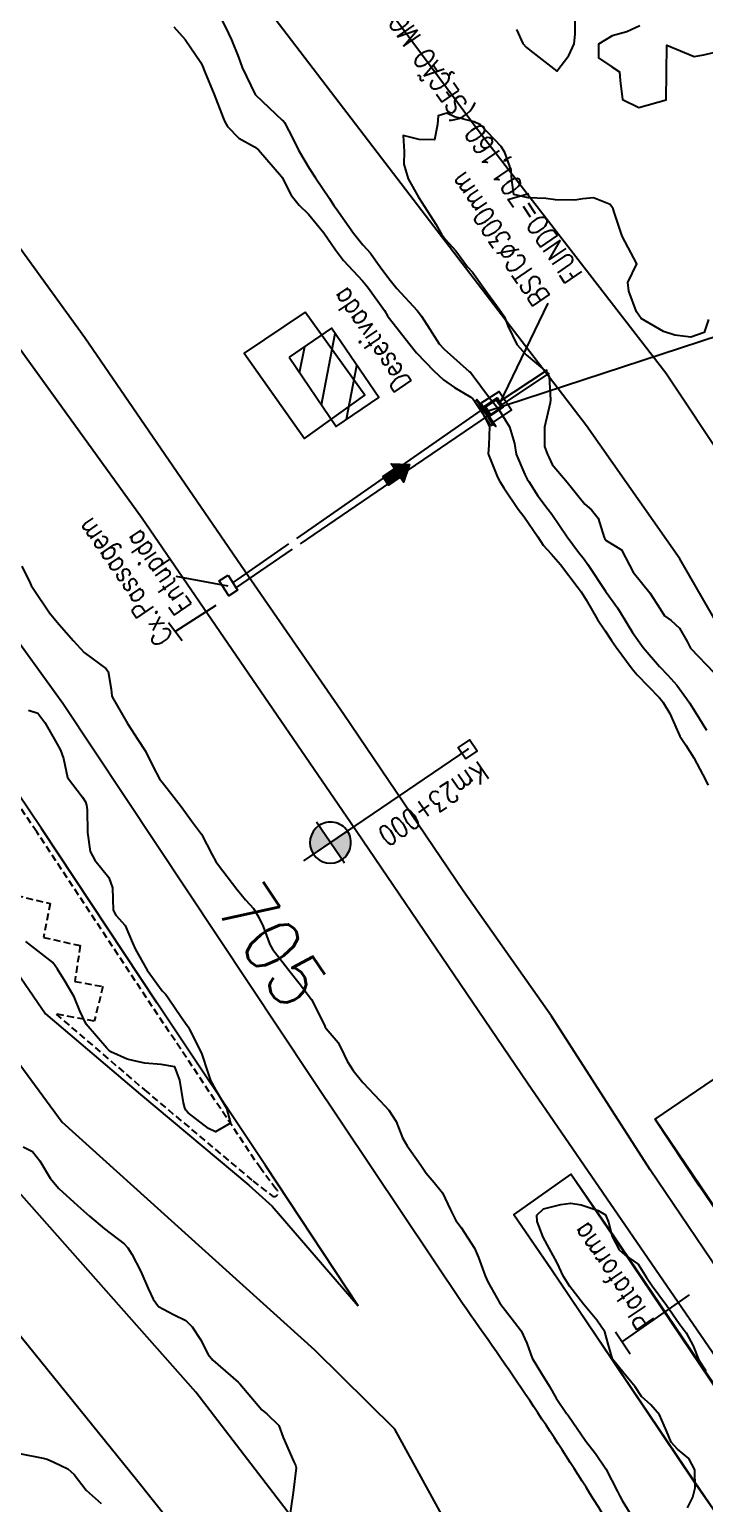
# Model space of a CAD drawing. Header units: metres. Extents: x 292545 to 299085, y 7450245 to 7463078.
# Drawn here: x 298056.2 to 298105.4, y 7451897.9 to 7452005.5 of the extents above; entities that cross this region are included whole.
import ezdxf
from ezdxf.enums import TextEntityAlignment as Align

# ---------------------------------------------------------------- set-up
doc = ezdxf.new("R2010")
doc.units = ezdxf.units.M
for name, pattern in [('CONTINUO', [0]), ('DASHED', [0.75, 0.5, -0.25]), ('TRACEJADO', [8.7, 8, -0.7])]:
    doc.linetypes.add(name, pattern=pattern)
doc.layers.get('0').update_dxf_attribs({"color": 255})
for name, color, linetype in [('_MARCO', 45, 'Continuous'), ('BUEIRO', 151, 'Continuous'), ('CAIXA', 45, 'Continuous'), ('Canteiro', 45, 'DASHED'), ('Cotas', 45, 'Continuous'), ('Curvas de Nivel 1m', 11, 'Continuous'), ('Curvas de Nivel 5m', 15, 'Continuous'), ('EDIFICAÇÃO', 30, 'Continuous'), ('Estação', 45, 'Continuous'), ('GALERIA', 45, 'Continuous'), ('H_EDIFICAÇÃO', 30, 'Continuous'), ('Linha Férrea', 20, 'Continuous'), ('PLACA_KM', 45, 'Continuous'), ('PLATAFORMA', 45, 'Continuous'), ('Pórtico', 62, 'Continuous'), ('TEXTO', 45, 'Continuous'), ('TG', 45, 'Continuous'), ('Vias Primárias', 230, 'Continuous')]:
    doc.layers.add(name, color=color, linetype=linetype)
doc.styles.add('ROMANS', font='romans', dxfattribs={"height": 0.2})
doc.styles.get("Standard").update_dxf_attribs({"font": 'simplex.shx'})
doc.styles.add('Style-STANDARD', font='STANDARD.shx')

# ---------------------------------------------------------------- blocks, each defined once
blk = doc.blocks.new('SIMB_QUADRADO')
at = {"color": 0, "linetype": 'Continuous', "flags": 128}
blk.add_lwpolyline([(-0.25, -0.25), (0.25, -0.25), (0.25, 0.25), (-0.25, 0.25)], close=True, dxfattribs=at)
at = {"color": 0}
blk.add_point((0, 0), dxfattribs=at)
for tag in ['desc:', 'cota:', 'pto:']:
    blk.add_attdef(tag, (0, 0), '', height=1)
blk = doc.blocks.new('8D2E83486DCF4B6818CFB4')
at = {"color": 132, "linetype": 'CONTINUO', "flags": 128}
for points in [[(-1.83, 1.06), (-0.84, 6.27)], [(-3.43, 3.4), (-3.06, 5.32)], [(0, 0), (0.75, 3.93)]]:
    blk.add_lwpolyline(points, dxfattribs=at)
blk = doc.blocks.new('SIMB_PONTO')
at = {"color": 0}
blk.add_point((0, 0), dxfattribs=at)
for tag in ['desc:', 'cota:', 'pto:']:
    blk.add_attdef(tag, (0, 0), '', height=1)
blk = doc.blocks.new('DA2E4FA7485443C118D0EC')
at = {"layer": 'PLACA_KM'}
for points in [[(-10.87, -5.58), (-10.98, -5.67), (-11.09, -5.77), (-11.19, -5.88), (-11.28, -6), (-11.36, -6.13), (-11.42, -6.27), (-11.47, -6.41), (-11.5, -6.56), (-11.52, -6.71), (-11.52, -6.86), (-11.51, -7.01), (-11.48, -7.15), (-11.44, -7.3), (-11.39, -7.44), (-11.32, -7.57), (-11.26, -7.66), (-10.02, -6.82)], [(-9.18, -8.06), (-9.06, -7.97), (-8.95, -7.86), (-8.85, -7.75), (-8.76, -7.63), (-8.69, -7.5), (-8.62, -7.36), (-8.58, -7.22), (-8.54, -7.08), (-8.53, -6.93), (-8.52, -6.78), (-8.53, -6.63), (-8.56, -6.48), (-8.6, -6.34), (-8.66, -6.2), (-8.72, -6.06), (-8.78, -5.97), (-10.02, -6.82)]]:
    blk.add_hatch(color=1, dxfattribs=at).paths.add_polyline_path(points)
at = {"layer": 'PLACA_KM', "color": 2, "linetype": 'CONTINUO'}
for points in [[(0, 0, 0), (-11.99, -8.15, 0)], [(-9, -8.32, 0), (-11.04, -5.32, 0)], [(-8.52, -5.8, 0), (-11.52, -7.84, 0)]]:
    blk.add_polyline3d(points, dxfattribs=at)
for start, end in [(34.223, 124.223), (214.223, 304.223)]:
    blk.add_arc((-10.02, -6.82), 1.5, start, end, dxfattribs=at)
at = {"layer": 'PLACA_KM', "color": 3, "linetype": 'CONTINUO'}
for start, end in [(124.223, 214.223), (304.223, 34.223)]:
    blk.add_arc((-10.02, -6.82), 1.5, start, end, dxfattribs=at)
at = {"layer": 'TG', "color": 2, "xscale": 2, "yscale": 2, "zscale": 2, "rotation": 124.222987812906}
blk.add_blockref('SIMB_PONTO', (0, 0), dxfattribs=at)
at = {"layer": 'PLACA_KM', "color": 2, "style": 'ROMANS', "width": 0.8}
blk.add_text('Km23+000', height=1.5, rotation=214.223, dxfattribs=at).set_placement((0.84, -0.81))

msp = doc.modelspace()

# ---------------------------------------------------------------- hatches: boundary and pattern name
at = {"layer": 'TEXTO'}
msp.add_hatch(color=256, dxfattribs=at).paths.add_polyline_path([(298081.95, 7451972.9), (298082.79, 7451973.47), (298082.55, 7451973.82), (298083.89, 7451973.77), (298083.45, 7451972.5), (298083.2, 7451972.85), (298082.36, 7451972.28)])

# ---------------------------------------------------------------- linework, layer by layer
at = {"layer": 'BUEIRO', "linetype": 'TRACEJADO', "flags": 128}
for points in [[(298090.3, 7451978.29), (298093.95, 7451980.7)], [(298090.47, 7451978.04), (298094.11, 7451980.45)]]:
    msp.add_lwpolyline(points, dxfattribs=at)
at = {"layer": 'CAIXA', "linetype": 'CONTINUO'}
for points in [[(298088.62, 7451978.37, 703.39), (298088.79, 7451978.48, 703.39), (298089.98, 7451976.71, 703.54), (298089.82, 7451976.6, 703.54)], [(298089.82, 7451976.6, 703.54), (298088.62, 7451978.37, 703.39)], [(298088.79, 7451978.48, 703.39), (298088.79, 7451978.52, 702.29), (298088.95, 7451978.35, 702.2), (298088.99, 7451978.28, 702.93), (298089.09, 7451978.25, 702.95), (298089.27, 7451977.97, 702.95)], [(298089.09, 7451978.25, 702.95), (298090.42, 7451979.12, 702.95), (298091.32, 7451977.76, 702.96), (298089.99, 7451976.88, 702.93)], [(298089.27, 7451977.97, 702.95), (298090.28, 7451978.64, 702.96), (298090.73, 7451977.96, 702.96), (298089.7, 7451977.28, 702.92)], [(298089.27, 7451977.97, 702.95), (298089.44, 7451978, 701.36), (298090.22, 7451978.51, 701.3)], [(298090.28, 7451978.64, 702.96), (298090.22, 7451978.51, 701.3), (298090.6, 7451977.96, 701.3)], [(298089.7, 7451977.28, 702.92), (298089.81, 7451977.44, 701.37), (298089.44, 7451978, 701.36)], [(298089.98, 7451976.71, 703.54), (298090.2, 7451976.56, 702.78), (298089.99, 7451976.88, 702.93), (298089.7, 7451977.28, 702.92)], [(298090.73, 7451977.96, 702.96), (298090.6, 7451977.96, 701.3), (298089.81, 7451977.44, 701.37)]]:
    msp.add_polyline3d(points, dxfattribs=at)
msp.add_polyline3d([(298070.66, 7451965.7, 704.48), (298071.35, 7451964.61, 704.48), (298070.71, 7451964.2, 704.49), (298070.01, 7451965.29, 704.48)], close=True, dxfattribs=at)
at = {"layer": 'Canteiro'}
msp.add_lwpolyline([(298055.18, 7451942.32), (298057.67, 7451941.72), (298057.18, 7451939.25), (298059.87, 7451938.65), (298059.46, 7451936.04), (298061.51, 7451935.67), (298060.89, 7451933.14), (298058.1, 7451933.65), (298064.55, 7451928.12), (298072.46, 7451921.47), (298073.84, 7451920.4, 1.115899), (298074.15, 7451920.87), (298073.03, 7451922.37), (298065.12, 7451934.21), (298056.69, 7451946.96), (298048.81, 7451958.63)], format="xyb", dxfattribs=at)
at = {"layer": 'Curvas de Nivel 1m', "flags": 128}
for points, elevation in [([(298069.92, 7452006.79), (298070.68, 7452005.26), (298070.9, 7452004.79), (298071.4, 7452003.52), (298071.67, 7452002.77), (298072.62, 7452000.8), (298072.66, 7452000.76), (298074.6, 7451998.92), (298074.7, 7451998.84), (298074.78, 7451998.74), (298075.4, 7451997.53), (298075.79, 7451996.72), (298076.56, 7451995.41), (298077.04, 7451994.71), (298078.04, 7451993.19), (298078.38, 7451992.69), (298078.53, 7451992.48), (298079.8, 7451990.68), (298080.49, 7451989.82), (298081.04, 7451989.21), (298081.43, 7451988.66), (298081.86, 7451988.03), (298082.47, 7451987.24), (298082.97, 7451986.63), (298084.44, 7451985.03), (298084.77, 7451984.62), (298085.38, 7451983.66), (298086.05, 7451982.6), (298086.41, 7451982.2), (298088.25, 7451980.57), (298088.33, 7451980.51), (298088.38, 7451980.46), (298089.81, 7451978.56), (298090.36, 7451977.86), (298091.19, 7451976.54), (298091.54, 7451975.32), (298091.67, 7451974.54), (298092.3, 7451973.04), (298092.48, 7451972.71), (298092.59, 7451972.53), (298093.26, 7451971.49), (298094.01, 7451970.5), (298094.27, 7451970.15), (298095.39, 7451968.49), (298096.23, 7451967.37), (298096.63, 7451966.87), (298096.91, 7451966.47), (298098.19, 7451964.52), (298098.24, 7451964.46), (298099.06, 7451963.32), (298099.6, 7451962.44), (298099.81, 7451962.08), (298100.16, 7451961.51), (298100.94, 7451960.42), (298102.13, 7451959.03), (298102.73, 7451958.4), (298103.39, 7451957.66), (298104.11, 7451956.7), (298104.33, 7451956.38), (298104.73, 7451955.73), (298105.56, 7451954.37)], 703), ([(298091.7, 7452005.55), (298092.17, 7452004.53), (298092.4, 7452004.25), (298092.67, 7452004.04), (298094.65, 7452002.5), (298095.52, 7452003.64), (298095.91, 7452004.49), (298095.98, 7452005.19), (298095.98, 7452006.49)], 702), ([(298066.69, 7452005.74), (298067.52, 7452004.82), (298068.66, 7452003.14), (298068.82, 7452002.81), (298068.94, 7452002.51), (298069.63, 7452000.8), (298070.3, 7451999.1), (298070.41, 7451998.79), (298070.6, 7451998.45), (298071.43, 7451997.61), (298072.59, 7451996.97), (298072.86, 7451996.76), (298074.55, 7451994.81), (298074.59, 7451994.74), (298075.26, 7451993.44), (298075.85, 7451992.72), (298076.52, 7451992.06), (298077.65, 7451990.7), (298078.49, 7451989.45), (298079.07, 7451988.68), (298080.47, 7451987.18), (298080.7, 7451986.9), (298080.89, 7451986.66), (298082.06, 7451985.02), (298082.28, 7451984.64), (298082.34, 7451984.55), (298082.43, 7451984.44), (298083.84, 7451982.63), (298084.4, 7451981.93), (298085.66, 7451980.61), (298086.38, 7451979.97), (298087.18, 7451979.4), (298088.36, 7451978.69), (298088.5, 7451978.57), (298089.05, 7451977.87), (298089.73, 7451976.56), (298089.68, 7451975.2), (298089.63, 7451974.56), (298090.3, 7451972.86), (298090.47, 7451972.55), (298090.76, 7451972.07), (298091.82, 7451970.53), (298092.26, 7451969.96), (298093.26, 7451968.51), (298093.63, 7451967.9), (298094.23, 7451967.25), (298094.9, 7451966.49), (298096.2, 7451964.78), (298096.41, 7451964.48), (298096.77, 7451963.89), (298097.61, 7451962.47), (298098.16, 7451961.63), (298098.63, 7451960.93), (298098.96, 7451960.45), (298100.13, 7451958.87), (298100.51, 7451958.43), (298102.11, 7451956.77), (298102.28, 7451956.58), (298102.4, 7451956.41), (298102.88, 7451955.61), (298103.42, 7451954.39), (298103.62, 7451953.94), (298104.06, 7451953.29), (298104.63, 7451952.37), (298105.28, 7451951.13), (298105.69, 7451950.36)], 704), ([(298100.69, 7452005.8), (298099.74, 7452005.38), (298098.68, 7452005.08), (298097.67, 7452004.47), (298097.68, 7452003.48), (298098.66, 7452002.82), (298099.2, 7452002.44), (298099.27, 7452001.81), (298099.43, 7452000.44), (298100.62, 7451999.85), (298102.62, 7452000.4), (298102.65, 7452002.4), (298102.67, 7452004.4), (298104.66, 7452003.56), (298105.36, 7452003.68), (298106.67, 7452004.01)], 702), ([(298105.71, 7451984.37), (298105.38, 7451983.42), (298104.42, 7451983.07), (298103.24, 7451983.22), (298102.42, 7451983.48), (298100.8, 7451984.43), (298100.44, 7451984.92), (298099.88, 7451986.44), (298099.83, 7451987.07), (298100.48, 7451988.43), (298099.41, 7451990.44), (298098.85, 7451992.12), (298098.76, 7451992.45), (298098.54, 7451992.76), (298097.32, 7451993.25), (298096.54, 7451993.18), (298095.94, 7451993.08), (298094.54, 7451993.11), (298093.84, 7451993.21), (298092.54, 7451993.26), (298091.5, 7451993.5), (298091.36, 7451994.54), (298091.3, 7451995.28), (298090.85, 7451996.55), (298090.58, 7451997), (298089.08, 7451998.57), (298088.61, 7451998.79), (298087.17, 7451999.16), (298086.61, 7451999.44), (298085.99, 7451999.23), (298085.94, 7451998.61), (298085.72, 7451997.48), (298084.59, 7451997.51), (298083.43, 7451997.8), (298083.49, 7451996.63), (298083.48, 7451995.72), (298083.78, 7451994.63), (298084.54, 7451993.3), (298084.99, 7451992.62), (298085.8, 7451991.32), (298086.22, 7451990.6), (298086.5, 7451990.23), (298087.27, 7451989.37), (298087.86, 7451988.58), (298088.13, 7451988.22), (298088.48, 7451987.82), (298089.38, 7451986.56), (298090.44, 7451985.12), (298090.82, 7451984.55), (298091.06, 7451983.91), (298091.73, 7451982.54), (298092.4, 7451981.78), (298093.91, 7451980.51), (298094.08, 7451980.2), (298094.18, 7451978.5), (298094.15, 7451978.29), (298093.74, 7451976.51), (298093.74, 7451975.09), (298093.96, 7451974.51), (298094.07, 7451974.26), (298094.31, 7451973.79), (298095.39, 7451972.49), (298096.28, 7451971.4), (298096.69, 7451970.88), (298097.16, 7451970.47), (298097.65, 7451969.85), (298098.09, 7451968.45), (298098.14, 7451968.35), (298098.24, 7451968.23), (298099.35, 7451967.55), (298099.95, 7451966.43), (298100.22, 7451965.91), (298101.42, 7451964.42), (298102.18, 7451963.24), (298102.5, 7451962.73), (298102.97, 7451962.4), (298103.6, 7451961.83), (298104.16, 7451960.86), (298104.39, 7451960.38), (298106.13, 7451958.57)], 702), ([(298056.09, 7451955.85), (298056.77, 7451955.63), (298057.27, 7451954.94), (298058.06, 7451953.57), (298058.43, 7451952.93), (298058.65, 7451952.32), (298058.93, 7451950.92), (298060.02, 7451949.49), (298060.25, 7451949.14), (298060.33, 7451948.91), (298060.36, 7451948.56), (298060.39, 7451946.9), (298060.6, 7451945.53), (298060.93, 7451944.9), (298061.94, 7451943.62), (298062.23, 7451942.88), (298062.27, 7451941.24), (298062.46, 7451940.88), (298063.15, 7451940.12), (298063.68, 7451938.86), (298063.89, 7451938.36), (298064.76, 7451936.85), (298065.85, 7451935.36), (298066.1, 7451935.09), (298066.29, 7451934.83), (298067.25, 7451933.39), (298067.67, 7451932.81), (298067.73, 7451932.72), (298067.81, 7451932.58), (298068.72, 7451930.8), (298069.18, 7451929.39), (298069.38, 7451928.79), (298069.76, 7451928.1), (298070.53, 7451926.78), (298070.82, 7451925.69), (298069.73, 7451925.05), (298069.23, 7451925.29), (298067.74, 7451926.43), (298067.57, 7451926.64), (298067.5, 7451926.81), (298067.39, 7451927.17), (298067.13, 7451928.82), (298066.76, 7451929.81), (298065.78, 7451929.97), (298064.57, 7451930.06), (298063.79, 7451930.24), (298063.29, 7451930.37), (298062.1, 7451930.89), (298061.93, 7451931.03), (298061.8, 7451931.17), (298060.29, 7451932.91), (298059.83, 7451933.88), (298059.43, 7451934.91), (298058.76, 7451936.02), (298058.2, 7451936.93), (298057.87, 7451937.41), (298055.89, 7451938.96)], 706), ([(298055.71, 7451923.97), (298056.38, 7451923.62), (298056.91, 7451922.94), (298057.68, 7451921.68), (298058.3, 7451920.92), (298059.66, 7451919.67), (298060.54, 7451918.9), (298061.64, 7451917.98), (298063.06, 7451916.87), (298063.33, 7451916.58), (298063.62, 7451916.13), (298064.28, 7451914.85), (298064.82, 7451913.61), (298065.18, 7451912.84), (298065.57, 7451912.31), (298066.68, 7451911.71), (298067.56, 7451911.28), (298068.03, 7451910.81), (298068.64, 7451909.9), (298069.21, 7451908.79), (298069.53, 7451908.38), (298071.39, 7451906.77), (298071.5, 7451906.66), (298073.12, 7451904.75), (298073.48, 7451904.47), (298074.36, 7451903.62), (298074.67, 7451902.73), (298075.44, 7451900.97), (298075.58, 7451900.72), (298075.62, 7451900.53), (298075.41, 7451898.72), (298075.11, 7451896.72)], 706), ([(298055.44, 7451901.56), (298057.15, 7451901.23), (298057.44, 7451901.16), (298057.95, 7451900.93), (298058.95, 7451900.44), (298059.42, 7451900.03), (298060.3, 7451898.9), (298061.4, 7451897.91)], 707)]:
    msp.add_lwpolyline(points, dxfattribs=dict(at, elevation=elevation))
at = {"layer": 'Curvas de Nivel 5m', "elevation": 705, "flags": 128}
for points in [[(298055.61, 7451966.35), (298056.2, 7451965.12), (298056.29, 7451964.95), (298056.43, 7451964.72), (298057.61, 7451962.94), (298058.17, 7451962.27), (298059.35, 7451960.92), (298060.14, 7451960.06), (298061.74, 7451958.89), (298061.9, 7451958.67), (298062.11, 7451957.38), (298062.16, 7451956.88), (298062.22, 7451956.76), (298063.31, 7451954.87), (298064.07, 7451953.7), (298064.62, 7451952.85), (298065.18, 7451951.71), (298065.66, 7451950.84), (298066.03, 7451950.35), (298067.22, 7451948.82), (298067.54, 7451948.36), (298067.99, 7451947.76), (298068.71, 7451946.8), (298069.49, 7451945.27), (298069.77, 7451944.79), (298069.96, 7451944.52), (298071.29, 7451942.78), (298071.93, 7451942), (298072.51, 7451941.35), (298072.88, 7451940.76), (298073.21, 7451940.05), (298073.71, 7451938.74), (298073.89, 7451938.4), (298075.18, 7451936.73), (298075.85, 7451935.91), (298076.74, 7451934.71), (298077.68, 7451932.83), (298077.74, 7451932.7), (298077.81, 7451932.6), (298078.69, 7451931.57), (298079.12, 7451930.68), (298079.33, 7451930.22), (298079.78, 7451929.52), (298080.48, 7451928.66), (298081.75, 7451927.32), (298082.38, 7451926.64), (298082.91, 7451925.81), (298083.39, 7451924.62), (298083.71, 7451924.02), (298084.72, 7451922.61), (298085.11, 7451922.03), (298085.68, 7451921.36), (298086.3, 7451920.59), (298086.88, 7451919.36), (298087.27, 7451918.58), (298087.65, 7451918.08), (298088.64, 7451916.56), (298088.93, 7451915.87), (298089.4, 7451914.55), (298089.6, 7451914.11), (298090.49, 7451912.54), (298091.56, 7451911.16), (298092.04, 7451910.53), (298092.44, 7451909.63), (298092.85, 7451908.52), (298093.52, 7451907.4), (298094.08, 7451906.5), (298094.6, 7451905.6), (298095.35, 7451904.48), (298095.41, 7451904.41), (298095.48, 7451904.31), (298096.76, 7451902.47), (298097.45, 7451901.57), (298098.22, 7451900.45), (298099.07, 7451898.79), (298099.23, 7451898.44), (298099.41, 7451898.13), (298100.45, 7451896.42)], [(298104.18, 7451897.61), (298104.56, 7451898.38), (298104.74, 7451899.06), (298104.7, 7451900.38), (298104.27, 7451901.21), (298103.45, 7451901.88), (298102.98, 7451902.39), (298102.64, 7451903.23), (298102.14, 7451904.4), (298101.49, 7451905.12), (298100.81, 7451905.74), (298100.36, 7451906.43), (298099.52, 7451907.43), (298098.71, 7451908.45), (298098.35, 7451909.64), (298098.15, 7451910.45), (298097.56, 7451911.3), (298096.59, 7451912.47), (298095.59, 7451913.76), (298095.13, 7451914.49), (298094.65, 7451915.53), (298094.11, 7451916.5), (298093.64, 7451917.37), (298093.2, 7451918.51), (298093.19, 7451918.98), (298093.66, 7451919.43), (298094.92, 7451919.75), (298095.67, 7451919.85), (298096.41, 7451919.73), (298097.66, 7451919.3), (298098.2, 7451918.99), (298098.41, 7451918.45), (298098.68, 7451917.41), (298099.18, 7451916.44), (298099.62, 7451916.04), (298100.57, 7451915.39), (298101.19, 7451914.42), (298101.59, 7451913.81), (298102.65, 7451912.4), (298103.56, 7451911.06), (298103.85, 7451910.68), (298104.08, 7451910.38), (298104.59, 7451909.42), (298105, 7451908.37), (298105.52, 7451907.6)]]:
    msp.add_lwpolyline(points, dxfattribs=at)
at = {"layer": 'EDIFICAÇÃO', "linetype": 'CONTINUO'}
msp.add_polyline3d([(298075.1, 7451981.62, 704.36), (298078.54, 7451976.56, 704.16), (298081.64, 7451978.67, 704.31), (298078.2, 7451983.73, 704.36)], close=True, dxfattribs=at)
at = {"layer": 'Estação'}
msp.add_lwpolyline([(298076.28, 7451984.91), (298071.82, 7451981.92), (298076.22, 7451975.69), (298080.63, 7451978.85)], close=True, dxfattribs=at)
at = {"layer": 'GALERIA', "linetype": 'TRACEJADO', "flags": 128}
for points in [[(298089.36, 7451977.91), (298071.37, 7451965.41), (298071, 7451965.17)], [(298089.69, 7451977.41), (298071.63, 7451965.06), (298071.23, 7451964.81)]]:
    msp.add_lwpolyline(points, dxfattribs=at)
at = {"layer": 'GALERIA', "linetype": 'CONTINUO'}
for points in [[(298089.27, 7451977.88, 703.1), (298089.36, 7451977.91, 702.32), (298089.69, 7451977.41, 702.31), (298089.63, 7451977.33, 703.1)], [(298089.63, 7451977.33, 703.1), (298089.27, 7451977.88, 703.1)]]:
    msp.add_polyline3d(points, dxfattribs=at)
at = {"layer": 'Linha Férrea', "linetype": 'Continuous'}
for points in [[(297893.72, 7452147.89), (297914.1, 7452132.6), (297926.88, 7452122.2), (297939.08, 7452112.27), (297953.85, 7452099.01), (297967.06, 7452086.24), (297978.84, 7452074.65), (297992.85, 7452059.83), (298007.38, 7452043.96), (298019.92, 7452028.72), (298036.17, 7452008.29), (298049.85, 7451990), (298064.39, 7451969.86), (298079.59, 7451947.67), (298092.51, 7451928.63), (298107.33, 7451907.01), (298120.77, 7451886.73)], [(298109.83, 7451909.87), (298101.46, 7451922.29), (298094.25, 7451933.5), (298087.81, 7451942.66), (298079.09, 7451955.52), (298071.88, 7451966), (298060.19, 7451983.04), (298050.94, 7451995.8), (298041.58, 7452008.18), (298026.61, 7452026.71), (298015.47, 7452040.32), (298007.07, 7452049.97), (298000.21, 7452057.74), (297992.2, 7452066.57), (297985.1, 7452074.34), (297977.8, 7452081.54), (297968.55, 7452090.46), (297959.91, 7452098.9), (297950.74, 7452107.21), (297937.94, 7452118.44), (297926.33, 7452127.84), (297915.76, 7452136.28), (297904.64, 7452144.73)]]:
    msp.add_lwpolyline(points, dxfattribs=at)
at = {"layer": 'PLATAFORMA', "linetype": 'CONTINUO'}
msp.add_polyline3d([(298189.22, 7451796.94, 705.52), (298177.68, 7451813.89, 705.59), (298168.54, 7451827.37, 705.52), (298157.99, 7451843.01, 705.51), (298147.92, 7451857.89, 705.42), (298136.87, 7451874.23, 705.38), (298122.75, 7451895.04, 705.29), (298116, 7451905, 705.24), (298105.11, 7451921.09, 705.22), (298101.81, 7451925.97, 704.65), (298106.08, 7451928.88, 704.54), (298109.11, 7451924.21, 705.15), (298120.44, 7451907.46, 705.26), (298126.75, 7451898.16, 705.28), (298140.6, 7451877.64, 705.35), (298152.05, 7451860.9, 705.39), (298162.11, 7451845.94, 705.46), (298172.79, 7451830.29, 705.44), (298182.84, 7451815.66, 705.4), (298193.51, 7451799.76, 705.48)], close=True, dxfattribs=at)
for points in [[(298189.22, 7451796.94, 705.52), (298189.21, 7451796.86, 704.95), (298177.66, 7451813.87, 704.93), (298168.55, 7451827.3, 704.9), (298157.98, 7451842.94, 704.81), (298147.83, 7451857.89, 704.75), (298136.84, 7451874.25, 704.78), (298122.7, 7451895, 704.66), (298116, 7451904.94, 704.65), (298105.06, 7451921.08, 704.63), (298101.81, 7451925.97, 704.65)], [(298117.26, 7451890.05, 705.32), (298110.02, 7451900.71, 705.28), (298098.72, 7451917.45, 705.3), (298095.66, 7451921.97, 704.67), (298091.49, 7451919.02, 704.71), (298094.26, 7451915, 705.24), (298104.67, 7451899.57, 705.32), (298106.52, 7451896.83, 705.34)], [(298183.2, 7451792.75, 705.02), (298170.66, 7451811.22, 705.05), (298162.72, 7451822.98, 704.96), (298151.85, 7451838.95, 704.89), (298141.31, 7451854.55, 704.78), (298130.69, 7451870.33, 704.67), (298117.35, 7451890.07, 704.7), (298110.09, 7451900.74, 704.66), (298098.79, 7451917.44, 704.7), (298095.66, 7451921.97, 704.67)], [(298091.49, 7451919.02, 704.71), (298094.27, 7451914.97, 704.48), (298104.6, 7451899.57, 704.54), (298106.52, 7451896.83, 705.34)]]:
    msp.add_polyline3d(points, dxfattribs=at)
at = {"layer": 'Pórtico'}
for points in [[(298066.79, 7451961.58), (298069.79, 7451963.52)], [(298066.3, 7451962.24), (298067.29, 7451960.93)], [(298099.4, 7451909.72), (298104.32, 7451913.14)], [(298098.91, 7451910.44), (298099.98, 7451908.85)]]:
    msp.add_lwpolyline(points, dxfattribs=at)
at = {"layer": 'TEXTO', "linetype": 'CONTINUO', "flags": 128}
for points in [[(298082, 7451972.93), (298081.98, 7451972.84)], [(298082.12, 7451973.01), (298082.06, 7451972.73)], [(298082.24, 7451973.09), (298082.14, 7451972.61)], [(298082.35, 7451973.17), (298082.22, 7451972.49)], [(298082.3, 7451972.37), (298082.47, 7451973.25)], [(298082.39, 7451972.3), (298082.59, 7451973.33)], [(298082.51, 7451972.38), (298082.7, 7451973.41)], [(298082.58, 7451973.82), (298082.57, 7451973.78)], [(298082.62, 7451972.46), (298082.88, 7451973.81)], [(298082.68, 7451973.82), (298082.65, 7451973.67)], [(298082.78, 7451973.81), (298082.73, 7451973.55)], [(298082.74, 7451972.54), (298082.98, 7451973.8)], [(298082.86, 7451972.62), (298083.08, 7451973.8)], [(298082.98, 7451972.7), (298083.18, 7451973.8)], [(298083.09, 7451972.78), (298083.29, 7451973.79)], [(298083.21, 7451972.85), (298083.39, 7451973.79)], [(298083.29, 7451972.73), (298083.49, 7451973.79)], [(298083.37, 7451972.62), (298083.59, 7451973.78)], [(298083.45, 7451972.51), (298083.69, 7451973.78)], [(298083.67, 7451973.14), (298083.79, 7451973.77)]]:
    msp.add_lwpolyline(points, dxfattribs=at)
at = {"layer": 'TEXTO', "linetype": 'CONTINUO'}
for points in [[(298089.49, 7451977.64, 0), (298179.01, 7452007, 0)], [(298093.97, 7451985.57, 0), (298090.42, 7451978.19, 0)], [(298066.84, 7451965.63, 0), (298070.63, 7451964.93, 0)]]:
    msp.add_polyline3d(points, dxfattribs=at)
msp.add_polyline3d([(298081.95, 7451972.9, 0), (298082.79, 7451973.47, 0), (298082.55, 7451973.82, 0), (298083.89, 7451973.77, 0), (298083.45, 7451972.5, 0), (298083.2, 7451972.85, 0), (298082.36, 7451972.28, 0)], close=True, dxfattribs=at)
at = {"layer": 'Vias Primárias'}
for points in [[(298145.63, 7451892.69), (298127.67, 7451924.49), (298111.13, 7451953.84), (298103.62, 7451966.89), (298096.8, 7451976.61), (298081.52, 7451996.56), (298067.52, 7452014.9), (298050.54, 7452037.1), (298040.69, 7452049.1), (298026.38, 7452064.95), (298009.46, 7452083.82), (297998.77, 7452096.24), (297985.71, 7452108.3), (297973.48, 7452119.64), (297954.9, 7452136.5), (297943.26, 7452146.12), (297934.38, 7452153.14), (297922.14, 7452162.8), (297911.08, 7452170.91), (297898.97, 7452179.7)], [(298080.14, 7451912.36), (298073.38, 7451922.6), (298065.48, 7451934.45), (298057.04, 7451947.2), (298049.17, 7451958.88), (298041.75, 7451968.95), (298034.17, 7451978.91), (298026.84, 7451988.74), (298017.43, 7452000.99), (298008.37, 7452012.32), (298000.03, 7452022.96), (297985.28, 7452041.24)], [(297992.36, 7452020.51), (298003.19, 7452007.44), (298010.82, 7451997.36), (298018, 7451988.64), (298026.05, 7451977.93), (298033.84, 7451967.46), (298043.43, 7451953.9), (298053.13, 7451939.79), (298057.33, 7451933.67), (298064.27, 7451927.79), (298072.17, 7451921.15), (298073.86, 7451919.62), (298080.14, 7451912.36)], [(298018.46, 7451982.54), (298029.41, 7451966.64), (298041.46, 7451949.03), (298058.54, 7451925.77)], [(298099.7, 7451865.71), (298095.92, 7451877.47), (298087.99, 7451893.9), (298082.82, 7451903.34), (298076.98, 7451909.1), (298058.54, 7451925.77)]]:
    msp.add_lwpolyline(points, dxfattribs=at)
for points in [[(298105.19, 7451878.22, 0.092228), (298097.34, 7451898.19, 0.015887), (298087.75, 7451912.51), (298076.75, 7451928.99), (298058.6, 7451956.32), (298045.74, 7451974.13), (298033.48, 7451990.62), (298023.31, 7452003.94), (298013.79, 7452015.74), (298005.82, 7452025.76), (297996.81, 7452037.12), (297987.38, 7452049.36), (297978.21, 7452061.04), (297969.84, 7452071.7), (297960.2, 7452083.47), (297954.35, 7452089.92), (297936.53, 7452104.95), (297925.96, 7452113.95), (297915.07, 7452122.99), (297908.63, 7452128.41)], [(298114.08, 7452095.16), (298086.33, 7452079.85), (298060.11, 7452065.22), (298051.47, 7452060.3, 0.43881), (298049.1, 7452050.03), (298059.22, 7452036.99), (298075.02, 7452016.94), (298089.04, 7451998), (298102.6, 7451980.48), (298107.04, 7451973.78)], [(298099.7, 7451865.71), (298086.6, 7451882.2), (298068.29, 7451906.04), (298048.46, 7451928.45), (298026.59, 7451953.92), (298025.4, 7451952.74, 0.101078)], [(298103.65, 7451851.27), (298090.21, 7451867.74), (298074.17, 7451886.84), (298063.97, 7451899.64), (298055.13, 7451910.57, 0.338142), (298050.93, 7451911.59), (298030.08, 7451902.07, 0.210615), (298017.65, 7451902.92), (298010.61, 7451898.74), (298004.09, 7451896.63, 0.096961), (298000.29, 7451889.98), (298002.42, 7451889.86)]]:
    msp.add_lwpolyline(points, format="xyb", dxfattribs=at)

# ---------------------------------------------------------------- block references
at = {"layer": '_MARCO', "xscale": 2, "yscale": 2, "zscale": 2, "rotation": 34.22298780115447}
msp.add_blockref('SIMB_QUADRADO', (298088.14, 7451952.99, 704.73), dxfattribs=at)
at = {"layer": 'H_EDIFICAÇÃO'}
msp.add_blockref('8D2E83486DCF4B6818CFB4', (298079.3, 7451977.08), dxfattribs=at)
at = {"layer": 'PLACA_KM'}
msp.add_blockref('DA2E4FA7485443C118D0EC', (298088.14, 7451952.99), dxfattribs=at)

# ---------------------------------------------------------------- texts
at = {"layer": 'Cotas', "style": 'Style-STANDARD'}
msp.add_text('705', height=4, rotation=303.6009, dxfattribs=at).set_placement((298073.88, 7451938.68, 705), align=Align.MIDDLE_CENTER)
at = {"layer": 'TEXTO', "style": 'ROMANS', "width": 0.8}
for s, rotation, p in [('FUNDO=701,160 (SEÇÃO MONTANTE)', 124.223, (298096.59, 7451987.69)), ('BSTCØ300mm', 124.223, (298094.22, 7451986.02)), ('Desetivada', 124.223, (298084.13, 7451979.74)), ('Cx.Passagem', 124.223, (298066.71, 7451961.19)), ('Entupida', 124.223, (298068.07, 7451963.46)), ('Plataforma', 124.3602, (298101.84, 7451911.27))]:
    msp.add_text(s, height=1.5, rotation=rotation, dxfattribs=at).set_placement(p)

doc.saveas('drawing.dxf')
